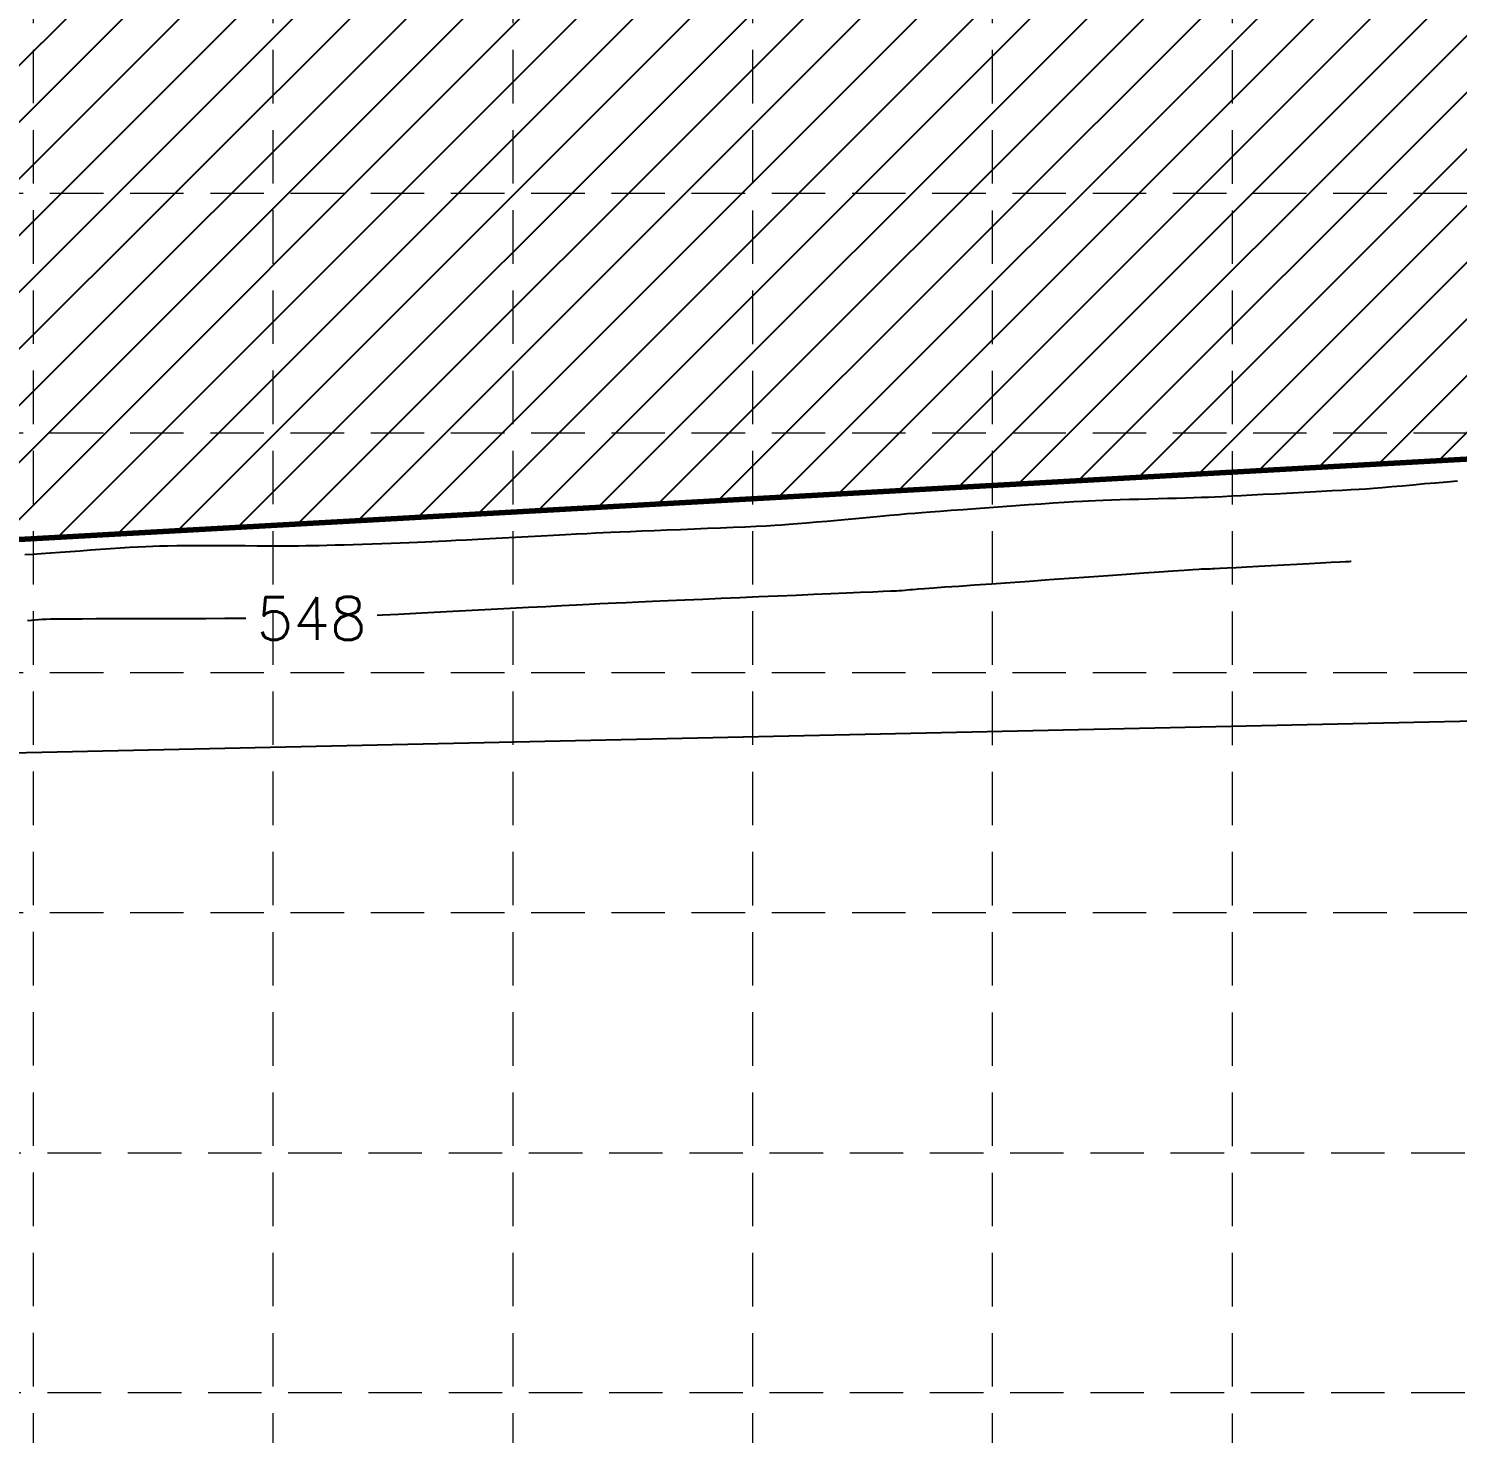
# Model space of a CAD drawing. Extents: x 2138193 to 2139991, y 332071 to 334944.
# Drawn here: x 2139090.7 to 2139357.9, y 332603 to 332865.7 of the extents above; entities that cross this region are included whole.
import ezdxf

# ---------------------------------------------------------------- set-up
doc = ezdxf.new("R2010")
doc.units = 0
doc.header["$LTSCALE"] = 100
doc.header["$MEASUREMENT"] = 0
doc.linetypes.add('DASHED', pattern=[0.75, 0.5, -0.25])
doc.linetypes.add('HIDDEN', pattern=[0.375, 0.25, -0.125])
for name, color, linetype in [('CONTOURS', 35, 'Continuous'), ('GRID', 254, 'DASHED'), ('V-ADJC-E', 7, 'Continuous'), ('V-PROP-E', 7, 'Continuous')]:
    doc.layers.add(name, color=color, linetype=linetype)
doc.styles.add('L100', font='simplex', dxfattribs={"height": 10})

msp = doc.modelspace()

# ---------------------------------------------------------------- hatches: boundary and pattern name
at = {"layer": 'CONTOURS', "ltscale": 10}
h = msp.add_hatch(dxfattribs=at)
h.set_pattern_fill('ANSI31', color=5, scale=60, style=0)
h.set_pattern_definition([(45, (0, 0), (-5.303300858899106, 5.303300858899107), [])])
h.paths.add_polyline_path([(2138483.546160111, 332606.2740493599), (2138656.140052903, 332606.2740493599), (2138921.264482902, 332760.8706732228), (2139372.471049562, 332785.9219287917), (2139377.748317752, 332780.6479753673), (2139409.411939294, 332807.0177192923), (2139404.134671104, 332828.1135155923), (2139401.496037009, 332952.0512992817), (2139392.260811476, 332977.1025548506), (2139347.404019459, 332973.1470955816), (2139339.488117175, 332969.1916305132), (2139182.489332715, 332936.2294564062), (2139043.960999322, 332917.7706368185), (2138914.667891463, 332903.2672764998), (2138844.744069344, 332879.534509287), (2138820.996350087, 332862.3941780554), (2138795.929319984, 332796.4698240421), (2138748.301847437, 332763.2789477164)])

# ---------------------------------------------------------------- linework, layer by layer
at = {"layer": 'CONTOURS', "color": 5, "ltscale": 10, "const_width": 1}
msp.add_lwpolyline([(2138656.140052903, 332606.2740493598), (2138921.264482902, 332760.8706732228), (2139372.471049562, 332785.9219287917), (2139377.748317752, 332780.6479753673), (2139409.411939294, 332807.0177192923), (2139404.134671104, 332828.1135155923), (2139401.496037009, 332952.0512992817), (2139392.260811476, 332977.1025548506), (2139347.404019459, 332973.1470955816), (2139339.488117175, 332969.1916305132), (2139182.489332715, 332936.2294564062), (2139043.960999322, 332917.7706368185), (2138914.667891463, 332903.2672764998), (2138844.744069344, 332879.534509287), (2138820.996350087, 332862.3941780554), (2138795.929319984, 332796.4698240421), (2138748.301847437, 332763.2789477164), (2138483.546160112, 332606.27404936)], dxfattribs=at)
at = {"layer": 'CONTOURS', "extrusion": (0.05462329120677297, -0.9985070335544665, 0), "elevation": -215424.9438917995}
msp.add_lwpolyline([(2154315.979893303, 545), (2154313.862659107, 545)], dxfattribs=at)
at = {"layer": 'CONTOURS', "extrusion": (0.05512363778259998, -0.9984795363739873, 0), "elevation": -214345.3857430316}
msp.add_lwpolyline([(2154425.673375792, 545), (2154423.659191733, 545)], dxfattribs=at)
at = {"layer": 'CONTOURS', "extrusion": (0.05567305890750299, -0.9984490525369243, 0), "elevation": -213159.8458141181}
msp.add_lwpolyline([(2154545.169966085, 545), (2154543.294209371, 545)], dxfattribs=at)
at = {"layer": 'CONTOURS', "extrusion": (0.05631778674420491, -0.9984128939953822, 0), "elevation": -211768.5233181068}
msp.add_lwpolyline([(2154684.068757943, 545), (2154682.366805686, 545)], dxfattribs=at)
at = {"layer": 'CONTOURS'}
for points, elevation in [([(2139339.512531259, 332779.5474009687), (2139338.022198998, 332779.4621086052)], 545), ([(2139340.758622319, 332779.6201566204), (2139339.512531259, 332779.5474009687)], 545), ([(2139342.157273747, 332779.7155808429), (2139340.758622319, 332779.6201566204)], 545), ([(2139343.782288806, 332779.8460368416), (2139342.157273747, 332779.7155808429)], 545), ([(2139349.583873077, 332780.3672939913), (2139347.53875274, 332780.1799235663)], 545), ([(2139353.792069146, 332780.7427382143), (2139351.682699969, 332780.5575755907)], 545), ([(2139357.86977728, 332781.0655859319), (2139355.868816339, 332780.9147517115)], 545), ([(2139277.706349178, 332776.6338953568), (2139275.263444765, 332776.4620314282)], 545), ([(2139282.273379644, 332776.9475362246), (2139280.057650411, 332776.7968489344)], 545), ([(2139290.194830682, 332777.4206143296), (2139288.901200246, 332777.3605037781)], 545), ([(2139291.629490102, 332777.4775581927), (2139290.194830682, 332777.4206143296)], 545), ([(2139293.181681506, 332777.5317363479), (2139291.629490102, 332777.4775581927)], 545), ([(2139311.292755665, 332778.0598397871), (2139309.998514489, 332778.009619699)], 545), ([(2139315.610826376, 332778.2624324783), (2139313.944745569, 332778.1810530784)], 545), ([(2139319.446547788, 332778.4568423311), (2139317.456534577, 332778.3550218596)], 545), ([(2139321.545543627, 332778.5659150018), (2139319.446547788, 332778.4568423311)], 545), ([(2139330.324905605, 332779.0351498544), (2139328.143203083, 332778.916857298)], 545), ([(2139255.026062266, 332774.9534655345), (2139253.45914185, 332774.8164888051)], 545), ([(2139259.291605476, 332775.2913927814), (2139257.698753044, 332775.1690597647)], 545), ([(2139267.824800616, 332775.9265369038), (2139265.455171654, 332775.7525909381)], 545), ([(2139193.140196244, 332771.1605498091), (2139191.059166151, 332771.0509139266)], 545), ([(2139198.132157572, 332771.4138170775), (2139196.715803587, 332771.3443895975)], 545), ([(2139199.559711056, 332771.4790963772), (2139198.132157572, 332771.4138170775)], 545), ([(2139201.268710515, 332771.5527446187), (2139199.559711056, 332771.4790963772)], 545), ([(2139205.364860652, 332771.7208408099), (2139203.217609273, 332771.6336850228)], 545), ([(2139210.088234573, 332771.9094914151), (2139207.668917978, 332771.8131352005)], 545), ([(2139222.459572914, 332772.4145125672), (2139220.087160118, 332772.3139989245)], 545), ([(2139226.760789464, 332772.6072665144), (2139224.697964922, 332772.5126273569)], 545), ([(2139230.193549448, 332772.7818108145), (2139228.606499865, 332772.6973532601)], 545), ([(2139231.480391537, 332772.8595623981), (2139230.193549448, 332772.7818108145)], 545), ([(2139234.432966175, 332773.081245097), (2139232.86526673, 332772.9579488488)], 545), ([(2139237.994907778, 332773.3867895746), (2139236.153007362, 332773.22550679)], 545), ([(2139241.922356245, 332773.7446410074), (2139239.92818491, 332773.561149098)], 545), ([(2139107.813248497, 332768.5506099449), (2139106.010089777, 332768.4263047377)], 545), ([(2139109.527635142, 332768.6623111368), (2139107.813248497, 332768.5506099449)], 545), ([(2139112.588618413, 332768.834721448), (2139111.127881263, 332768.7581133068)], 545), ([(2139113.884478139, 332768.8888405537), (2139112.588618413, 332768.834721448)], 545), ([(2139124.48034359, 332768.9811083403), (2139122.334246824, 332768.9808855581)], 545), ([(2139126.694404041, 332768.9778828747), (2139124.48034359, 332768.9811083403)], 545), ([(2139131.182272005, 332768.9655680425), (2139128.940392178, 332768.9723293718)], 545), ([(2139135.509562742, 332768.9529027471), (2139133.384007526, 332768.9587190974)], 545), ([(2139137.522901658, 332768.9492392025), (2139135.509562742, 332768.9529027471)], 545), ([(2139139.387988275, 332768.9488486741), (2139137.522901658, 332768.9492392025)], 545), ([(2139141.068786599, 332768.9528513728), (2139139.387988275, 332768.9488486741)], 545), ([(2139145.027129957, 332769.0057677134), (2139143.733374375, 332768.9785172939)], 545), ([(2139146.461001007, 332769.0414679826), (2139145.027129957, 332769.0057677134)], 545), ([(2139148.011625185, 332769.0845645177), (2139146.461001007, 332769.0414679826)], 545), ([(2139153.130393077, 332769.2476958819), (2139151.36968356, 332769.1887320511)], 545), ([(2139154.914406359, 332769.3098416438), (2139153.130393077, 332769.2476958819)], 545), ([(2139158.458894856, 332769.439464626), (2139156.698361066, 332769.374115753)], 545), ([(2139168.818835732, 332769.8741596298), (2139167.312255674, 332769.8009853387)], 545), ([(2139174.668814755, 332770.1756641816), (2139172.536226905, 332770.0638872643)], 545), ([(2139179.286216811, 332770.4211031517), (2139176.931848601, 332770.2955322152)], 545), ([(2139186.50621129, 332770.8081512502), (2139184.112509789, 332770.6798008822)], 545), ([(2139093.033310432, 332767.4800364329), (2139091.433239303, 332767.3735193487)], 545), ([(2139096.550610805, 332767.731043712), (2139094.747557082, 332767.6003095562)], 545), ([(2139100.321665672, 332768.0107150932), (2139098.417103152, 332767.8689438932)], 545), ([(2139102.238929915, 332768.1530623051), (2139100.321665672, 332768.0107150932)], 545), ([(2139104.143527434, 332768.2926905223), (2139102.238929915, 332768.1530623051)], 545), ([(2139336.941304561, 332765.9890654371), (2139335.879153365, 332765.9325564907)], 548), ([(2139337.563249186, 332766.0221204045), (2139336.941304561, 332765.9890654371)], 548), ([(2139304.65544027, 332764.2402642993), (2139302.108654426, 332764.0617145391)], 548), ([(2139308.406974227, 332764.5018839513), (2139306.776566535, 332764.3885210699)], 548), ([(2139309.935397916, 332764.605524447), (2139309.481604352, 332764.5757520436)], 548), ([(2139310.809030569, 332764.6373735799), (2139310.40259537, 332764.6256529985)], 548), ([(2139313.445036629, 332764.7422402495), (2139312.510302145, 332764.6939117991)], 548), ([(2139320.691858484, 332765.1247655856), (2139318.49682753, 332765.0084160647)], 548), ([(2139250.455553633, 332760.4253203082), (2139248.535815583, 332760.3417426497)], 548), ([(2139251.941545932, 332760.4909962727), (2139250.455553633, 332760.4253203082)], 548), ([(2139252.942676801, 332760.5366832895), (2139251.941545932, 332760.4909962727)], 548), ([(2139253.991528647, 332760.6028751498), (2139253.407830561, 332760.5602941053)], 548), ([(2139255.461908308, 332760.7409651503), (2139254.983539082, 332760.6934348188)], 548), ([(2139256.558516974, 332760.8394060753), (2139255.975224792, 332760.7896969513)], 548), ([(2139257.067832944, 332760.8769212897), (2139256.558516974, 332760.8394060753)], 548), ([(2139259.867258851, 332761.0773150419), (2139258.192433234, 332760.9577579118)], 548), ([(2139270.767634708, 332761.8507306458), (2139267.542497723, 332761.622300482)], 548), ([(2139277.827640758, 332762.3501381002), (2139274.217702051, 332762.0948768185)], 548), ([(2139281.532391835, 332762.611913591), (2139277.827640758, 332762.3501381002)], 548), ([(2139190.391557803, 332757.7664924672), (2139187.373035024, 332757.6104097896)], 548), ([(2139200.540978721, 332758.2730685446), (2139199.06826179, 332758.2045118666)], 548), ([(2139202.448916443, 332758.3592068373), (2139200.540978721, 332758.2730685446)], 548), ([(2139207.365991547, 332758.5758792534), (2139204.740959278, 332758.4608394914)], 548), ([(2139213.41056167, 332758.8378310871), (2139210.27289757, 332758.7022388697)], 548), ([(2139227.246485246, 332759.4307808967), (2139223.696945633, 332759.2791308102)], 548), ([(2139240.685283719, 332760.0044720443), (2139237.541719456, 332759.8701601441)], 548), ([(2139246.233447461, 332760.2423505506), (2139243.599564947, 332760.1292312642)], 548), ([(2139095.39480312, 332755.2741498072), (2139094.760391437, 332755.2635361212)], 548), ([(2139100.667409038, 332755.3049846271), (2139098.416789481, 332755.2949038713)], 548), ([(2139113.002920024, 332755.3426368852), (2139109.556042485, 332755.3336840576)], 548), ([(2139116.577668156, 332755.3512332031), (2139113.002920024, 332755.3426368852)], 548), ([(2139131.293838529, 332755.3824720432), (2139130.785815404, 332755.3814571562)], 548), ([(2139159.873491975, 332756.1692750857), (2139156.87090138, 332756.0110594177)], 548), ([(2139173.609101558, 332756.8917384291), (2139170.0302484, 332756.7038138699)], 548), ([(2139177.189724959, 332757.0794259894), (2139173.609101558, 332756.8917384291)], 548), ([(2139091.86329013, 332755.0758239886), (2139091.183970794, 332755.0209348337)], 548)]:
    msp.add_lwpolyline(points, dxfattribs=dict(at, elevation=elevation))
at = {"layer": 'CONTOURS', "extrusion": (0.08675078277103623, -0.9962300445623052, 0), "elevation": -145935.5331168165}
msp.add_lwpolyline([(2160149.278754893, 545), (2160147.463697788, 545)], dxfattribs=at)
at = {"layer": 'CONTOURS', "extrusion": (0.09018870346005094, -0.9959246948279751, 0), "elevation": -138479.0183646157}
msp.add_lwpolyline([(2160642.057627811, 545), (2160640.101406097, 545)], dxfattribs=at)
at = {"layer": 'CONTOURS', "extrusion": (0.09029062254328628, -0.9959154600068953, 0), "elevation": -138257.9068092383}
msp.add_lwpolyline([(2160660.378906467, 545), (2160658.271471674, 545)], dxfattribs=at)
at = {"layer": 'CONTOURS', "extrusion": (0.08254565815865811, -0.9965872838437956, 0), "elevation": -155050.6897204293}
msp.add_lwpolyline([(2159524.47410978, 545), (2159522.390250967, 545)], dxfattribs=at)
at = {"layer": 'CONTOURS', "extrusion": (0.07105686455278575, -0.9974722662810868, 0), "elevation": -179925.099111771}
msp.add_lwpolyline([(2157513.797216241, 545), (2157511.300366093, 545)], dxfattribs=at)
at = {"layer": 'CONTOURS', "extrusion": (0.06913773856009672, -0.9976071236247243, 0), "elevation": -184075.517780852}
msp.add_lwpolyline([(2157168.460119769, 545), (2157166.103178667, 545)], dxfattribs=at)
at = {"layer": 'CONTOURS', "extrusion": (0.06618685211366197, -0.9978072462190702, 0), "elevation": -190454.8901687512}
msp.add_lwpolyline([(2156618.85336272, 545), (2156616.81269963, 545)], dxfattribs=at)
at = {"layer": 'CONTOURS', "extrusion": (0.06391070537378572, -0.997955621126824, 0), "elevation": -195373.5909445765}
msp.add_lwpolyline([(2156180.636395321, 545), (2156178.820003143, 545)], dxfattribs=at)
at = {"layer": 'CONTOURS', "extrusion": (0.06056219100492121, -0.9981644258441008, 0), "elevation": -202606.5067129208}
msp.add_lwpolyline([(2155514.568239693, 545), (2155513.020197813, 545)], dxfattribs=at)
at = {"layer": 'CONTOURS', "extrusion": (0.05508350066909789, -0.9984817514376703, 0), "elevation": -214432.60013396}
msp.add_lwpolyline([(2154371.470861561, 545), (2154370.235232504, 545)], dxfattribs=at)
at = {"layer": 'CONTOURS', "extrusion": (0.03145848216397704, -0.9995050594669038, 0), "elevation": -265313.9102479427}
msp.add_lwpolyline([(2148704.68186199, 545), (2148703.034820415, 545)], dxfattribs=at)
at = {"layer": 'CONTOURS', "extrusion": (0.02902476317338239, -0.999578692811491, 0), "elevation": -270544.8562235833}
msp.add_lwpolyline([(2148054.035658456, 545), (2148052.318170497, 545)], dxfattribs=at)
at = {"layer": 'CONTOURS', "extrusion": (0.02736630231905926, -0.9996254726133093, 0), "elevation": -274108.363070451}
msp.add_lwpolyline([(2147603.977314851, 545), (2147602.21284866, 545)], dxfattribs=at)
at = {"layer": 'CONTOURS', "extrusion": (0.02635677183585454, -0.9996525999457976, 0), "elevation": -276277.0772963433}
msp.add_lwpolyline([(2147327.849528037, 545), (2147326.061557564, 545)], dxfattribs=at)
at = {"layer": 'CONTOURS', "extrusion": (0.02593086602006511, -0.999663738557846, 0), "elevation": -277191.9243308944}
msp.add_lwpolyline([(2147211.73438934, 545), (2147209.946391793, 545)], dxfattribs=at)
at = {"layer": 'CONTOURS', "extrusion": (0.02607157764522414, -0.9996600786462811, 0), "elevation": -276889.6817489725}
msp.add_lwpolyline([(2147252.494981295, 545), (2147250.730435198, 545)], dxfattribs=at)
at = {"layer": 'CONTOURS', "extrusion": (0.02680787874634558, -0.999640604235903, 0), "elevation": -275308.029466074}
msp.add_lwpolyline([(2147457.575596884, 545), (2147455.85798031, 545)], dxfattribs=at)
at = {"layer": 'CONTOURS', "extrusion": (0.02822211811170629, -0.9996016766939164, 0), "elevation": -272269.5853811404}
msp.add_lwpolyline([(2147846.572468621, 545), (2147844.92525725, 545)], dxfattribs=at)
at = {"layer": 'CONTOURS', "extrusion": (0.03047050142414907, -0.9995356664686663, 0), "elevation": -267437.6364529941}
msp.add_lwpolyline([(2148455.121974398, 545), (2148453.568638908, 545)], dxfattribs=at)
at = {"layer": 'CONTOURS', "extrusion": (0.03382665529322691, -0.9994277149407422, 0), "elevation": -260221.8638516406}
msp.add_lwpolyline([(2149342.47038579, 545), (2149341.034387789, 545)], dxfattribs=at)
at = {"layer": 'CONTOURS', "extrusion": (0.04411105623837359, -0.9990266336377299, 0), "elevation": -238086.8641241047}
msp.add_lwpolyline([(2151909.352846248, 545), (2151908.150817362, 545)], dxfattribs=at)
at = {"layer": 'CONTOURS', "extrusion": (0.0469394988738087, -0.9988977342278216, 0), "elevation": -231993.0465542679}
msp.add_lwpolyline([(2152576.2932631, 545), (2152574.840530772, 545)], dxfattribs=at)
at = {"layer": 'CONTOURS', "extrusion": (0.05010169012414516, -0.9987441217082101, 0), "elevation": -225177.0056253404}
msp.add_lwpolyline([(2153303.492204996, 545), (2153301.644175895, 545)], dxfattribs=at)
at = {"layer": 'CONTOURS', "extrusion": (0.05255684320702574, -0.9986179340629289, 0), "elevation": -219882.6569559149}
msp.add_lwpolyline([(2153856.828681536, 545), (2153854.653018543, 545)], dxfattribs=at)
at = {"layer": 'CONTOURS', "extrusion": (0.0531318638267208, -0.9985875049520192, 0), "elevation": -218642.3755463773}
msp.add_lwpolyline([(2153985.29968717, 545), (2153983.085565788, 545)], dxfattribs=at)
at = {"layer": 'CONTOURS', "extrusion": (0.05365134923197266, -0.9985597291727666, 0), "elevation": -217521.7837586539}
msp.add_lwpolyline([(2154100.969173897, 545), (2154098.751971099, 545)], dxfattribs=at)
at = {"layer": 'CONTOURS', "extrusion": (0.09279238066931553, -0.9956854795012936, 0), "elevation": -132832.6346952834}
msp.add_lwpolyline([(2160893.020576012, 545), (2160890.987220029, 545)], dxfattribs=at)
at = {"layer": 'CONTOURS', "extrusion": (0.09340194026907753, -0.9956284836996037, 0), "elevation": -131509.6712940827}
msp.add_lwpolyline([(2160975.971599105, 545), (2160973.938197852, 545)], dxfattribs=at)
at = {"layer": 'CONTOURS', "extrusion": (0.09348390467751125, -0.9956207910475987, 0), "elevation": -131331.7693480121}
msp.add_lwpolyline([(2160988.793487691, 545), (2160986.790758447, 545)], dxfattribs=at)
at = {"layer": 'CONTOURS', "extrusion": (0.09301716969076328, -0.9956645048120977, 0), "elevation": -132344.7780366377}
msp.add_lwpolyline([(2160928.931995766, 545), (2160926.990656069, 545)], dxfattribs=at)
at = {"layer": 'CONTOURS', "extrusion": (0.09192374981705162, -0.9957660489389926, 0), "elevation": -134717.6676854571}
msp.add_lwpolyline([(2160784.147251167, 545), (2160782.298016929, 545)], dxfattribs=at)
at = {"layer": 'CONTOURS', "extrusion": (0.09004476595261894, -0.9959377189988028, 0), "elevation": -138794.4146323474}
msp.add_lwpolyline([(2160527.840923692, 545), (2160526.114506701, 545)], dxfattribs=at)
at = {"layer": 'CONTOURS', "extrusion": (0.08249105510333324, -0.9965918050174499, 0), "elevation": -155171.38730383}
msp.add_lwpolyline([(2159416.37352682, 545), (2159414.98483938, 545)], dxfattribs=at)
at = {"layer": 'CONTOURS', "extrusion": (0.07816247845823407, -0.9969406336193075, 0), "elevation": -164547.4040998178}
msp.add_lwpolyline([(2158723.45765291, 545), (2158722.164961839, 545)], dxfattribs=at)
at = {"layer": 'CONTOURS', "extrusion": (0.07548299859569714, -0.9971470889106593, 0), "elevation": -170348.2069696202}
msp.add_lwpolyline([(2158276.910203722, 545), (2158275.051902363, 545)], dxfattribs=at)
at = {"layer": 'CONTOURS', "extrusion": (0.07462843830648652, -0.99721140998082, 0), "elevation": -172197.7390639388}
msp.add_lwpolyline([(2158132.20806533, 545), (2158130.133100773, 545)], dxfattribs=at)
at = {"layer": 'CONTOURS', "extrusion": (0.07389287638351442, -0.9972661845363908, 0), "elevation": -173789.5272620691}
msp.add_lwpolyline([(2158006.855739174, 545), (2158004.60820678, 545)], dxfattribs=at)
at = {"layer": 'CONTOURS', "extrusion": (0.0725332013768014, -0.9973659983667141, 0), "elevation": -176731.4502677124}
msp.add_lwpolyline([(2157772.753530608, 545), (2157770.293148908, 545)], dxfattribs=at)
at = {"layer": 'CONTOURS', "extrusion": (0.071827668125611, -0.9974170572491916, 0), "elevation": -178257.7677586561}
msp.add_lwpolyline([(2157649.698336473, 545), (2157647.19767308, 545)], dxfattribs=at)
at = {"layer": 'CONTOURS', "extrusion": (0.05187474531292242, -0.9986535990015354, 0), "elevation": -221353.0178041536}
msp.add_lwpolyline([(2153577.248760106, 545), (2153575.347617382, 545)], dxfattribs=at)
at = {"layer": 'CONTOURS', "extrusion": (0.05074981921889727, -0.9987113976766507, 0), "elevation": -223778.6878613822}
msp.add_lwpolyline([(2153328.227514504, 545), (2153326.548326377, 545)], dxfattribs=at)
at = {"layer": 'CONTOURS', "extrusion": (0.04149558242525345, -0.9991386873898883, 0), "elevation": -243717.5298399694}
msp.add_lwpolyline([(2151169.247656718, 545), (2151167.297077902, 545)], dxfattribs=at)
at = {"layer": 'CONTOURS', "extrusion": (0.04002523342787834, -0.9991986692790598, 0), "elevation": -246882.8665591227}
msp.add_lwpolyline([(2150812.725593357, 545), (2150810.41968824, 545)], dxfattribs=at)
at = {"layer": 'CONTOURS', "extrusion": (0.0398160137462719, -0.9992070281224792, 0), "elevation": -247333.2124462483}
msp.add_lwpolyline([(2150765.900724835, 545), (2150763.405717177, 545)], dxfattribs=at)
at = {"layer": 'CONTOURS', "extrusion": (0.04006353185744395, -0.9991971344109768, 0), "elevation": -246800.426238487}
msp.add_lwpolyline([(2150829.630295917, 545), (2150827.103071792, 545)], dxfattribs=at)
at = {"layer": 'CONTOURS', "extrusion": (0.04054237195705275, -0.9991778200481114, 0), "elevation": -245769.6569825399}
msp.add_lwpolyline([(2150950.175233941, 545), (2150947.657349443, 545)], dxfattribs=at)
at = {"layer": 'CONTOURS', "extrusion": (0.04127934446130885, -0.9991476446055632, 0), "elevation": -244183.0708655347}
msp.add_lwpolyline([(2151133.334355687, 545), (2151130.867366027, 545)], dxfattribs=at)
at = {"layer": 'CONTOURS', "extrusion": (0.04379066344596741, -0.9990407287968605, 0), "elevation": -238775.2247549139}
msp.add_lwpolyline([(2151744.930419652, 545), (2151742.689878358, 545)], dxfattribs=at)
at = {"layer": 'CONTOURS', "extrusion": (0.04875067648255531, -0.9988109788856414, 0), "elevation": -228088.1818721224}
msp.add_lwpolyline([(2152907.912629193, 545), (2152906.06472159, 545)], dxfattribs=at)
at = {"layer": 'CONTOURS', "extrusion": (0.07086494133759093, -0.9974859197448454, 0), "elevation": -180339.7285212468}
msp.add_lwpolyline([(2157436.598302766, 545), (2157435.209937111, 545)], dxfattribs=at)
at = {"layer": 'CONTOURS', "extrusion": (0.08357762666197986, -0.996501269603582, 0), "elevation": -152816.661169736}
msp.add_lwpolyline([(2159563.938858228, 545), (2159562.212777952, 545)], dxfattribs=at)
at = {"layer": 'CONTOURS', "extrusion": (0.08982400865718324, -0.9959576534515683, 0), "elevation": -139273.2692637043}
msp.add_lwpolyline([(2160483.434282482, 545), (2160481.493158655, 545)], dxfattribs=at)
at = {"layer": 'CONTOURS', "extrusion": (0.05976015042882891, -0.9982127651060788, 0), "elevation": -204340.4193910337}
msp.add_lwpolyline([(2155174.344874405, 545), (2155172.741763147, 545)], dxfattribs=at)
at = {"layer": 'CONTOURS', "extrusion": (0.02706296291549286, -0.9996337309426062, 0), "elevation": -274756.2461656603}
msp.add_lwpolyline([(2147337.371552299, 545), (2147336.105350134, 545)], dxfattribs=at)
at = {"layer": 'CONTOURS', "extrusion": (0.01665544732108619, -0.9998612884168158, 0), "elevation": -297094.8445054083}
msp.add_lwpolyline([(2144362.359528433, 545), (2144360.845436348, 545)], dxfattribs=at)
at = {"layer": 'CONTOURS', "extrusion": (0.0100162373671211, -0.9999498362363012, 0), "elevation": -311326.3551191509}
msp.add_lwpolyline([(2142344.176806891, 545), (2142342.450730571, 545)], dxfattribs=at)
at = {"layer": 'CONTOURS', "extrusion": (0.005509680743340566, -0.9999848215938613, 0), "elevation": -320978.0553103012}
msp.add_lwpolyline([(2140921.274532733, 545), (2140919.372442454, 545)], dxfattribs=at)
at = {"layer": 'CONTOURS', "extrusion": (0.002346229126158093, -0.999997247600656, 0), "elevation": -327749.1938474082}
msp.add_lwpolyline([(2139897.19880315, 545), (2139895.156700443, 545)], dxfattribs=at)
at = {"layer": 'CONTOURS', "extrusion": (-0.002472624745365552, -0.9999969430587619, 0), "elevation": -338057.2182257189}
msp.add_lwpolyline([(2138299.588405235, 545), (2138297.342410232, 545)], dxfattribs=at)
at = {"layer": 'CONTOURS', "extrusion": (-0.003110687894325273, -0.999995161798708, 0), "elevation": -339421.5250378706}
msp.add_lwpolyline([(2138087.894078129, 545), (2138085.692331956, 545)], dxfattribs=at)
at = {"layer": 'CONTOURS', "extrusion": (0.006515647811464238, -0.9999787729415045, 0), "elevation": -318823.9993220925}
msp.add_lwpolyline([(2141265.326918405, 545), (2141263.866413371, 545)], dxfattribs=at)
at = {"layer": 'CONTOURS', "extrusion": (0.01341096922580531, -0.9999100689084116, 0), "elevation": -304051.0614619511}
msp.add_lwpolyline([(2143414.112373566, 545), (2143412.908151526, 545)], dxfattribs=at)
at = {"layer": 'CONTOURS', "extrusion": (0.03005865439935032, -0.999548136557565, 0), "elevation": -268318.8075899316}
msp.add_lwpolyline([(2148185.644506657, 545), (2148183.999748487, 545)], dxfattribs=at)
at = {"layer": 'CONTOURS', "extrusion": (0.03191310065086476, -0.9994906472833289, 0), "elevation": -264332.7388735993}
msp.add_lwpolyline([(2148681.483735554, 545), (2148679.768818645, 545)], dxfattribs=at)
at = {"layer": 'CONTOURS', "extrusion": (0.03600564115334531, -0.9993515866826533, 0), "elevation": -255531.8935700077}
msp.add_lwpolyline([(2149751.215341192, 545), (2149749.430228995, 545)], dxfattribs=at)
at = {"layer": 'CONTOURS', "extrusion": (0.0381167192720971, -0.9992732938050192, 0), "elevation": -250989.9113952396}
msp.add_lwpolyline([(2150289.713493971, 545), (2150287.998497138, 545)], dxfattribs=at)
at = {"layer": 'CONTOURS', "extrusion": (0.03911427432836607, -0.9992347439634821, 0), "elevation": -248843.1531371683}
msp.add_lwpolyline([(2150540.849974091, 545), (2150539.205110412, 545)], dxfattribs=at)
at = {"layer": 'CONTOURS', "extrusion": (0.04012750311495222, -0.999194567386032, 0), "elevation": -246662.3232634087}
msp.add_lwpolyline([(2150793.628826991, 545), (2150792.077480487, 545)], dxfattribs=at)
at = {"layer": 'CONTOURS', "extrusion": (0.04120902629853416, -0.9991505472908108, 0), "elevation": -244334.1199383729}
msp.add_lwpolyline([(2151060.795168301, 545), (2151059.360723088, 545)], dxfattribs=at)
at = {"layer": 'CONTOURS', "extrusion": (0.0424359738386206, -0.9990991883313528, 0), "elevation": -241692.3862446509}
msp.add_lwpolyline([(2151360.5150032, 545), (2151359.220843304, 545)], dxfattribs=at)
at = {"layer": 'CONTOURS', "extrusion": (0.04548120623643047, -0.9989651945284578, 0), "elevation": -235133.5392715841}
msp.add_lwpolyline([(2152088.462164277, 545), (2152087.241213303, 545)], dxfattribs=at)
at = {"layer": 'CONTOURS', "extrusion": (0.05034193233308193, -0.9987320410645547, 0), "elevation": -224658.0436973748}
msp.add_lwpolyline([(2153210.475693132, 545), (2153208.719104895, 545)], dxfattribs=at)
at = {"layer": 'CONTOURS', "extrusion": (0.05153409598030665, -0.998671235668422, 0), "elevation": -222087.5680954006}
msp.add_lwpolyline([(2153479.084473414, 545), (2153477.118831321, 545)], dxfattribs=at)
at = {"layer": 'CONTOURS', "extrusion": (0.05289370118748583, -0.9986001483950867, 0), "elevation": -219155.4810795842}
msp.add_lwpolyline([(2153783.854163311, 545), (2153781.587957112, 545)], dxfattribs=at)
at = {"layer": 'CONTOURS', "extrusion": (0.05347863171107804, -0.9985689940861928, 0), "elevation": -217893.8434510573}
msp.add_lwpolyline([(2153916.624841779, 545), (2153914.214802057, 545)], dxfattribs=at)
at = {"layer": 'CONTOURS', "extrusion": (0.05357093462254916, -0.998564046500607, 0), "elevation": -217694.744341869}
msp.add_lwpolyline([(2153939.179929499, 545), (2153936.756747886, 545)], dxfattribs=at)
at = {"layer": 'CONTOURS', "extrusion": (0.05338977062025596, -0.9985737491007445, 0), "elevation": -218085.5166063109}
msp.add_lwpolyline([(2153904.378564672, 545), (2153902.046649444, 545)], dxfattribs=at)
at = {"layer": 'CONTOURS', "extrusion": (0.05309175274984505, -0.9985896383349616, 0), "elevation": -218728.3205825546}
msp.add_lwpolyline([(2153841.424459538, 545), (2153839.196952418, 545)], dxfattribs=at)
at = {"layer": 'CONTOURS', "extrusion": (0.06114138810711169, -0.9981291152252477, 0), "elevation": -201357.784590415}
msp.add_lwpolyline([(2155435.298778783, 545), (2155433.835514026, 545)], dxfattribs=at)
at = {"layer": 'CONTOURS', "extrusion": (0.06998887014872356, -0.9975477723173489, 0), "elevation": -182238.7538655986}
msp.add_lwpolyline([(2157139.228569076, 545), (2157137.510108369, 545)], dxfattribs=at)
at = {"layer": 'CONTOURS', "extrusion": (0.07368117410250352, -0.9972818481166078, 0), "elevation": -174252.0724412238}
msp.add_lwpolyline([(2157802.749999315, 545), (2157800.878419731, 545)], dxfattribs=at)
at = {"layer": 'CONTOURS', "extrusion": (0.07140034592510947, -0.9974477382809462, 0), "elevation": -179186.2050980796}
msp.add_lwpolyline([(2157406.23245834, 545), (2157404.361119851, 545)], dxfattribs=at)
at = {"layer": 'CONTOURS', "extrusion": (0.05316620699967262, -0.9985856770619475, 0), "elevation": -218554.9198867807}
msp.add_lwpolyline([(2154000.416912411, 548), (2153998.47154182, 548)], dxfattribs=at)
at = {"layer": 'CONTOURS', "extrusion": (0.05315738557391712, -0.9985861466888803, 0), "elevation": -218573.9481406476}
msp.add_lwpolyline([(2154000.139019796, 548), (2153998.48613219, 548)], dxfattribs=at)
at = {"layer": 'CONTOURS', "extrusion": (0.05299585700593472, -0.9985947321812823, 0), "elevation": -218922.3691489773}
msp.add_lwpolyline([(2153966.764879998, 548), (2153966.441542904, 548)], dxfattribs=at)
at = {"layer": 'CONTOURS', "extrusion": (0.05291598615206947, -0.998598967759107, 0), "elevation": -219094.6493491055}
msp.add_lwpolyline([(2153949.380292861, 548), (2153949.247904416, 548)], dxfattribs=at)
at = {"layer": 'CONTOURS', "extrusion": (0.07038117784394844, -0.9975201701245436, 0), "elevation": -181372.2634536634}
msp.add_lwpolyline([(2157404.154901977, 548), (2157400.446506951, 548)], dxfattribs=at)
at = {"layer": 'CONTOURS', "extrusion": (0.07032404428791074, -0.9975241996036949, 0), "elevation": -181495.8295018098}
msp.add_lwpolyline([(2157397.370947287, 548), (2157393.763180952, 548)], dxfattribs=at)
at = {"layer": 'CONTOURS', "extrusion": (0.07025834343848199, -0.997528829246193, 0), "elevation": -181637.9234160359}
msp.add_lwpolyline([(2157388.854185842, 548), (2157385.412269659, 548)], dxfattribs=at)
at = {"layer": 'CONTOURS', "extrusion": (0.07017874395886708, -0.9975344324364728, 0), "elevation": -181810.0748021951}
msp.add_lwpolyline([(2157377.56410101, 548), (2157374.353256433, 548)], dxfattribs=at)
at = {"layer": 'CONTOURS', "extrusion": (0.0700765959811516, -0.9975416135157944, 0), "elevation": -182030.9894929889}
msp.add_lwpolyline([(2157361.849974694, 548), (2157358.93542317, 548)], dxfattribs=at)
at = {"layer": 'CONTOURS', "extrusion": (0.06972519797870314, -0.9975662367817141, 0), "elevation": -182790.930258649}
msp.add_lwpolyline([(2157302.273290991, 548), (2157300.146989812, 548)], dxfattribs=at)
at = {"layer": 'CONTOURS', "extrusion": (0.06857633682878483, -0.9976458720543805, 0), "elevation": -185275.1977734404}
msp.add_lwpolyline([(2157093.049000838, 548), (2157091.971834927, 548)], dxfattribs=at)
at = {"layer": 'CONTOURS', "extrusion": (0.0430436766182019, -0.9990731914645633, 0), "elevation": -240372.4314023815}
msp.add_lwpolyline([(2151651.084390881, 548), (2151650.616760022, 548)], dxfattribs=at)
at = {"layer": 'CONTOURS', "extrusion": (0.02153896348365118, -0.9997680096162559, 0), "elevation": -286608.9017817695}
msp.add_lwpolyline([(2145982.30117569, 548), (2145981.914868074, 548)], dxfattribs=at)
at = {"layer": 'CONTOURS', "extrusion": (0.02441506751175761, -0.9997019078097213, 0), "elevation": -280434.0238915107}
msp.add_lwpolyline([(2146798.361245903, 548), (2146797.954578836, 548)], dxfattribs=at)
at = {"layer": 'CONTOURS', "extrusion": (0.03537436485601981, -0.9993741312997017, 0), "elevation": -256879.5994979379}
msp.add_lwpolyline([(2149744.479673323, 548), (2149744.011961856, 548)], dxfattribs=at)
at = {"layer": 'CONTOURS', "extrusion": (0.04923582886862169, -0.9987871811129835, 0), "elevation": -227030.2859523527}
msp.add_lwpolyline([(2153101.85720738, 548), (2153101.415582773, 548)], dxfattribs=at)
at = {"layer": 'CONTOURS', "extrusion": (0.05231141736629122, -0.9986308204802863, 0), "elevation": -220398.6090696619}
msp.add_lwpolyline([(2153793.095009434, 548), (2153791.736197552, 548)], dxfattribs=at)
at = {"layer": 'CONTOURS', "extrusion": (0.05262967666179854, -0.9986140982053452, 0), "elevation": -219712.1876632137}
msp.add_lwpolyline([(2153864.936404048, 548), (2153863.226294186, 548)], dxfattribs=at)
at = {"layer": 'CONTOURS', "extrusion": (0.05281327711807161, -0.998604405037375, 0), "elevation": -219316.1826298127}
msp.add_lwpolyline([(2153907.285314582, 548), (2153905.29543786, 548)], dxfattribs=at)
at = {"layer": 'CONTOURS', "extrusion": (0.0530128772100848, -0.9985938287661849, 0), "elevation": -218885.6548690358}
msp.add_lwpolyline([(2153955.612157538, 548), (2153953.277340684, 548)], dxfattribs=at)
at = {"layer": 'CONTOURS', "extrusion": (0.05307081342401838, -0.9985907513904348, 0), "elevation": -218760.6865489733}
msp.add_lwpolyline([(2153970.707805456, 548), (2153968.307815373, 548)], dxfattribs=at)
at = {"layer": 'CONTOURS', "extrusion": (0.05311247383258505, -0.9985885364470108, 0), "elevation": -218670.8243214379}
msp.add_lwpolyline([(2153982.226094277, 548), (2153979.832462203, 548)], dxfattribs=at)
at = {"layer": 'CONTOURS', "extrusion": (0.05314158498991853, -0.9985869876704578, 0), "elevation": -218608.0306335569}
msp.add_lwpolyline([(2153990.915685263, 548), (2153988.599942439, 548)], dxfattribs=at)
at = {"layer": 'CONTOURS', "extrusion": (0.05315967716833586, -0.9985860246986027, 0), "elevation": -218569.0050473507}
msp.add_lwpolyline([(2153997.042347976, 548), (2153994.876025645, 548)], dxfattribs=at)
at = {"layer": 'CONTOURS', "extrusion": (0.05069389942318185, -0.9987142376882752, 0), "elevation": -223885.6122095892}
msp.add_lwpolyline([(2153371.766799094, 548), (2153371.301046487, 548)], dxfattribs=at)
at = {"layer": 'CONTOURS', "extrusion": (0.08623983524923837, -0.9962744053804576, 0), "elevation": -147031.9599777763}
msp.add_lwpolyline([(2159981.733417863, 548), (2159981.217937364, 548)], dxfattribs=at)
at = {"layer": 'CONTOURS', "extrusion": (0.09591827270053294, -0.9953892128017794, 0), "elevation": -126032.7618023827}
msp.add_lwpolyline([(2161309.164984149, 548), (2161308.684317491, 548)], dxfattribs=at)
at = {"layer": 'CONTOURS', "extrusion": (0.0945102553340607, -0.9955238880291576, 0), "elevation": -129089.6866993516}
msp.add_lwpolyline([(2161129.733144815, 548), (2161129.217520338, 548)], dxfattribs=at)
at = {"layer": 'CONTOURS', "extrusion": (0.07169533572809471, -0.997426578167454, 0), "elevation": -178529.7891286209}
msp.add_lwpolyline([(2157610.387279029, 548), (2157609.259777201, 548)], dxfattribs=at)
at = {"layer": 'CONTOURS', "extrusion": (0.07096751542261044, -0.9974786272170154, 0), "elevation": -180104.104968799}
msp.add_lwpolyline([(2157483.387992073, 548), (2157481.222540213, 548)], dxfattribs=at)
at = {"layer": 'CONTOURS', "extrusion": (0.07082494839093571, -0.9974887601799938, 0), "elevation": -180412.465063233}
msp.add_lwpolyline([(2157460.210868886, 548), (2157457.624274038, 548)], dxfattribs=at)
at = {"layer": 'CONTOURS', "extrusion": (0.07072628555575666, -0.9974957606584028, 0), "elevation": -180625.8604636877}
msp.add_lwpolyline([(2157445.298076419, 548), (2157442.355560019, 548)], dxfattribs=at)
at = {"layer": 'CONTOURS', "extrusion": (0.07058909885613379, -0.9975054782419389, 0), "elevation": -180922.573357142}
msp.add_lwpolyline([(2157427.128030367, 548), (2157423.669335234, 548)], dxfattribs=at)
at = {"layer": 'CONTOURS', "extrusion": (0.07043342105455631, -0.997516482670112, 0), "elevation": -181259.2732749743}
msp.add_lwpolyline([(2157409.942591006, 548), (2157406.198788754, 548)], dxfattribs=at)
at = {"layer": 'CONTOURS', "extrusion": (0.05129660592805536, -0.9986834624746032, 0), "elevation": -222586.4718851895}
msp.add_lwpolyline([(2153446.150459241, 548), (2153443.411150612, 548)], dxfattribs=at)
at = {"layer": 'CONTOURS', "extrusion": (0.05080573814010726, -0.9987085545703707, 0), "elevation": -223644.8824768316}
msp.add_lwpolyline([(2153338.886222088, 548), (2153336.487160319, 548)], dxfattribs=at)
at = {"layer": 'CONTOURS', "extrusion": (0.05004921226089497, -0.9987467528618372, 0), "elevation": -225275.9500390209}
msp.add_lwpolyline([(2153170.861591223, 548), (2153168.859775813, 548)], dxfattribs=at)
at = {"layer": 'CONTOURS', "extrusion": (0.04873882048738177, -0.9988115574909507, 0), "elevation": -228100.7011416041}
msp.add_lwpolyline([(2152874.995549157, 548), (2152873.447978349, 548)], dxfattribs=at)
at = {"layer": 'CONTOURS', "extrusion": (0.0442979887374482, -0.9990183622906124, 0), "elevation": -237669.3450641037}
msp.add_lwpolyline([(2151845.347468009, 548), (2151843.053173007, 548)], dxfattribs=at)
at = {"layer": 'CONTOURS', "extrusion": (0.04342775579515522, -0.9990565699832, 0), "elevation": -239543.6663649431}
msp.add_lwpolyline([(2151643.041373414, 548), (2151640.131722338, 548)], dxfattribs=at)
at = {"layer": 'CONTOURS', "extrusion": (0.04298837460527792, -0.999075572541335, 0), "elevation": -240489.9189704233}
msp.add_lwpolyline([(2151543.944894844, 548), (2151540.624518901, 548)], dxfattribs=at)
at = {"layer": 'CONTOURS', "extrusion": (0.04285172579435605, -0.9990814429246724, 0), "elevation": -240784.1938153656}
msp.add_lwpolyline([(2151514.48079938, 548), (2151511.031798061, 548)], dxfattribs=at)
at = {"layer": 'CONTOURS', "extrusion": (0.04275282660153382, -0.9990856799181836, 0), "elevation": -240997.1708620813}
msp.add_lwpolyline([(2151494.161520749, 548), (2151490.635052175, 548)], dxfattribs=at)
at = {"layer": 'CONTOURS', "extrusion": (0.04264440612531201, -0.9990903135483897, 0), "elevation": -241230.64854162}
msp.add_lwpolyline([(2151475.076679054, 548), (2151471.548750451, 548)], dxfattribs=at)
at = {"layer": 'CONTOURS', "extrusion": (0.04263002706131441, -0.9990909271896886, 0), "elevation": -241261.6128728064}
msp.add_lwpolyline([(2151475.056549433, 548), (2151471.604628089, 548)], dxfattribs=at)
at = {"layer": 'CONTOURS', "extrusion": (0.04264292821001291, -0.9990903766294998, 0), "elevation": -241233.8310897745}
msp.add_lwpolyline([(2151481.496510868, 548), (2151478.171754974, 548)], dxfattribs=at)
at = {"layer": 'CONTOURS', "extrusion": (0.04277042821590413, -0.9990849265554097, 0), "elevation": -240959.2644620613}
msp.add_lwpolyline([(2151518.327775876, 548), (2151515.410825423, 548)], dxfattribs=at)
at = {"layer": 'CONTOURS', "extrusion": (0.04312933866087486, -0.999069497155566, 0), "elevation": -240186.3327171723}
msp.add_lwpolyline([(2151609.692439983, 548), (2151607.387927506, 548)], dxfattribs=at)
at = {"layer": 'CONTOURS', "extrusion": (0.08245316117357948, -0.996594940892479, 0), "elevation": -155247.1389535268}
msp.add_lwpolyline([(2159245.500608933, 548), (2159244.836957452, 548)], dxfattribs=at)
at = {"layer": 'CONTOURS', "extrusion": (0.0756403171050001, -0.9971351675817353, 0), "elevation": -170000.2059749548}
msp.add_lwpolyline([(2158134.767990126, 548), (2158134.086664137, 548)], dxfattribs=at)
at = {"layer": 'CONTOURS', "extrusion": (0.06170935741183164, -0.9980941614937033, 0), "elevation": -200118.9373743792}
msp.add_lwpolyline([(2155551.280987381, 548), (2155550.546320701, 548)], dxfattribs=at)
at = {"layer": 'CONTOURS', "extrusion": (0.04384288165160995, -0.999038438564044, 0), "elevation": -238651.2204856728}
msp.add_lwpolyline([(2151626.839000152, 548), (2151626.01513899, 548)], dxfattribs=at)
at = {"layer": 'CONTOURS', "extrusion": (0.00842885754567221, -0.9999644765492796, 0), "elevation": -314713.3231748251}
msp.add_lwpolyline([(2141825.395225965, 548), (2141824.153556656, 548)], dxfattribs=at)
at = {"layer": 'CONTOURS', "extrusion": (0.005778624445173993, -0.9999833036103761, 0), "elevation": -320388.6926899254}
msp.add_lwpolyline([(2140985.569450262, 548), (2140983.789059377, 548)], dxfattribs=at)
at = {"layer": 'CONTOURS', "extrusion": (0.003711137532128231, -0.9999931137053983, 0), "elevation": -324814.5167617445}
msp.add_lwpolyline([(2140323.490051662, 548), (2140320.837633003, 548)], dxfattribs=at)
at = {"layer": 'CONTOURS', "extrusion": (0.003207406240420357, -0.9999948562593756, 0), "elevation": -325892.629884226}
msp.add_lwpolyline([(2140162.584009125, 548), (2140159.598290098, 548)], dxfattribs=at)
at = {"layer": 'CONTOURS', "extrusion": (0.002854762204982241, -0.9999959251580743, 0), "elevation": -326647.3286457666}
msp.add_lwpolyline([(2140050.77685929, 548), (2140047.52631666, 548)], dxfattribs=at)
at = {"layer": 'CONTOURS', "extrusion": (0.002259124169311642, -0.9999974481757379, 0), "elevation": -327921.9721384392}
msp.add_lwpolyline([(2139866.48882545, 548), (2139862.854675012, 548)], dxfattribs=at)
at = {"layer": 'CONTOURS', "extrusion": (0.002149993241491125, -0.9999976887618599, 0), "elevation": -328155.496368195}
msp.add_lwpolyline([(2139834.314631989, 548), (2139830.689566974, 548)], dxfattribs=at)
at = {"layer": 'CONTOURS', "extrusion": (0.002071294668675706, -0.9999978548668971, 0), "elevation": -328323.8976335744}
msp.add_lwpolyline([(2139812.030080893, 548), (2139808.482578735, 548)], dxfattribs=at)
at = {"layer": 'CONTOURS', "extrusion": (0.002020357338935623, -0.9999979590760288, 0), "elevation": -328432.8937466564}
msp.add_lwpolyline([(2139798.704789103, 548), (2139795.303327262, 548)], dxfattribs=at)
at = {"layer": 'CONTOURS', "extrusion": (0.05261924407509211, -0.9986146479763682, 0), "elevation": -219734.2093412509}
msp.add_lwpolyline([(2153702.755364801, 548), (2153701.746657299, 548)], dxfattribs=at)
at = {"layer": 'CONTOURS', "extrusion": (0.0526002441556905, -0.998615648943457, 0), "elevation": -219775.1862868446}
msp.add_lwpolyline([(2153704.81752312, 548), (2153701.581009174, 548)], dxfattribs=at)
at = {"layer": 'CONTOURS', "extrusion": (0.05256299189238989, -0.9986176104412142, 0), "elevation": -219855.5276549082}
msp.add_lwpolyline([(2153700.026831114, 548), (2153696.617559979, 548)], dxfattribs=at)
at = {"layer": 'CONTOURS', "extrusion": (0.05250905363677306, -0.9986204480613095, 0), "elevation": -219971.8548015205}
msp.add_lwpolyline([(2153691.67369454, 548), (2153688.148666825, 548)], dxfattribs=at)
at = {"layer": 'CONTOURS', "extrusion": (0.05222932614562601, -0.9986351172927848, 0), "elevation": -220575.1219171488}
msp.add_lwpolyline([(2153640.672093561, 548), (2153637.14179964, 548)], dxfattribs=at)
at = {"layer": 'CONTOURS', "extrusion": (0.0520813296642033, -0.9986428466175525, 0), "elevation": -220894.2851250866}
msp.add_lwpolyline([(2153611.377660058, 548), (2153607.959611834, 548)], dxfattribs=at)
at = {"layer": 'CONTOURS', "extrusion": (0.05189064425129288, -0.9986527730093108, 0), "elevation": -221305.49941467}
msp.add_lwpolyline([(2153572.408851614, 548), (2153569.160049567, 548)], dxfattribs=at)
at = {"layer": 'CONTOURS', "extrusion": (0.07080621122220922, -0.9974900904030857, 0), "elevation": -180458.8937185663}
msp.add_lwpolyline([(2157283.380777033, 548), (2157282.645775256, 548)], dxfattribs=at)
at = {"layer": 'GRID', "color": 252, "linetype": 'HIDDEN', "lineweight": 0, "ltscale": 0.4}
for p, q in [((2139091.595643763, 332296.7627496434), (2139091.595643763, 334897.5322012084)), ((2139136.434418387, 332296.7557000504), (2139136.434418387, 334897.5322012084)), ((2139181.273193011, 332296.7486504574), (2139181.273193011, 334897.5322012084)), ((2139226.111967635, 332296.7416008643), (2139226.111967635, 334897.5322012084)), ((2139270.950742259, 332296.7345512712), (2139270.950742259, 334897.5322012084)), ((2139315.789516883, 332296.7275016782), (2139315.789516883, 334897.5322012084)), ((2138239.658925912, 332834.9485650579), (2139943.532361615, 332834.9485650579)), ((2138239.658925912, 332790.109790359), (2139943.532361615, 332790.109790359)), ((2138239.658925912, 332745.27101566), (2139943.532361615, 332745.27101566)), ((2138239.658925912, 332700.4322409612), (2139943.532361615, 332700.4322409612)), ((2138239.233226605, 332655.4435516577), (2139943.106662308, 332655.4435516577)), ((2138239.233226605, 332610.6047769588), (2139943.106662308, 332610.6047769588))]:
    msp.add_line(p, q, dxfattribs=at)
at = {"layer": 'V-ADJC-E'}
msp.add_line((2139584.602433848, 332741.0814482926), (2138918.0582, 332726.5031), dxfattribs=at)
at = {"layer": 'V-PROP-E'}
msp.add_line((2139799.806373985, 332745.7882896903), (2138918.0582, 332726.5031), dxfattribs=at)

# ---------------------------------------------------------------- texts
at = {"layer": 'CONTOURS', "insert": (2139133.281387801, 332759.3766974462, 548), "char_height": 8, "width": 30.09523809523809, "attachment_point": 1, "rotation": 0.178740396805023, "style": 'L100'}
msp.add_mtext('\\Fsimplex.shx;\\W1.0000000000;\\T1.0000000000;\\o\\l548', dxfattribs=at)

doc.saveas('drawing.dxf')
